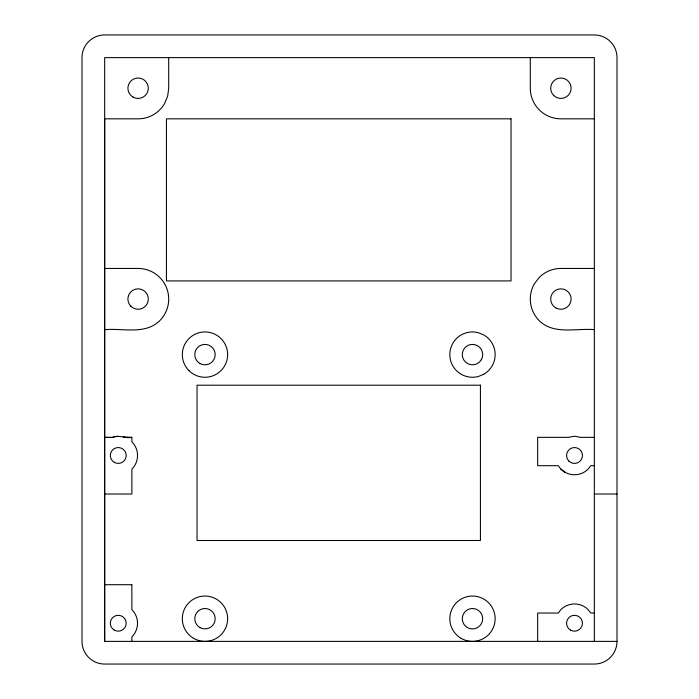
<?xml version="1.0" encoding="UTF-8"?>
<svg xmlns="http://www.w3.org/2000/svg" width="699" height="699" viewBox="0 0 699 699"><rect width="100%" height="100%" fill="white"/><g stroke="black" fill="none" stroke-linecap="round" stroke-linejoin="round"><path stroke-width="1.05" d="M617.007 641.376A22.674 22.674 0 0 1 594.342 664.05L104.658 664.05A22.674 22.674 0 0 1 81.993 641.376L81.993 57.624A22.674 22.674 0 0 1 104.658 34.95L594.342 34.95A22.674 22.674 0 0 1 617.007 57.624L617.007 641.376L104.658 641.376L104.658 57.624L594.342 57.624L594.342 641.376M131.866 641.376L131.884 636.868A19.266 19.266 0 0 0 131.884 609.615L131.858 584.705M112.128 437.452L104.658 437.347L112.128 437.452C118.498 434.376 125.226 438.823 131.866 437.347L131.893 441.855A19.266 19.266 0 0 1 131.893 469.108L131.866 494.027L104.658 494.018M113.282 436.98L118.262 436.316M104.64 268.451L138.096 268.451A30.607 30.607 0 0 1 159.739 320.701C145.086 335.083 122.762 328.006 104.64 329.666L104.658 118.83L138.096 118.83A30.607 30.607 0 0 0 164.606 103.531L167.664 96.147L168.704 88.223L168.704 57.624M104.64 329.666L104.658 641.376M594.342 118.83L560.904 118.83A30.607 30.607 0 0 1 530.296 88.223L530.296 57.624M594.342 268.451L560.904 268.451A30.607 30.607 0 0 0 539.261 277.416L534.394 283.759A30.607 30.607 0 0 0 539.261 320.701C553.905 335.074 576.221 328.006 594.342 329.666M123.242 436.866L131.858 437.347M594.342 437.347L580.642 437.347L574.499 436.211L568.366 437.347L537.662 437.347L537.662 465.683L558.248 465.683L560.878 469.108L564.871 472.174M594.342 465.683L590.76 465.683L588.13 469.108A19.266 19.266 0 0 1 560.878 469.108M594.342 494.027L617.007 494.027M104.658 584.705L131.866 584.705M594.342 613.04L590.76 613.04L588.13 609.615A19.266 19.266 0 0 0 560.878 609.615L558.248 613.04L537.662 613.04L537.662 641.376M481.323 359.705L479.697 361.811A10.205 10.205 0 0 1 465.272 361.811A10.205 10.205 0 0 1 465.272 347.386A10.205 10.205 0 0 1 479.697 347.386L481.323 349.5A10.205 10.205 0 0 1 481.323 359.705M483.822 374.236L478.352 376.499A22.674 22.674 0 0 1 449.815 354.603A22.674 22.674 0 0 1 478.352 332.707L483.822 334.97A22.674 22.674 0 0 1 483.822 374.236M511.021 118.83L166.441 118.83L166.441 280.919L511.021 280.919L511.021 118.83M480.423 385.201L197.039 385.201L197.039 540.493L480.423 540.493L480.423 385.201M461.148 638.344A22.674 22.674 0 0 0 495.154 618.711A22.674 22.674 0 0 0 461.148 599.078A22.674 22.674 0 0 0 461.148 638.344M193.64 638.344A22.674 22.674 0 0 0 227.647 618.711A22.674 22.674 0 0 0 193.64 599.078A22.674 22.674 0 0 0 193.64 638.344M130.888 306.276A10.205 10.205 0 0 0 147.952 301.697A10.205 10.205 0 0 0 135.457 289.203A10.205 10.205 0 0 0 130.888 306.276M199.879 363.436A10.205 10.205 0 0 0 215.178 354.603A10.205 10.205 0 0 0 199.879 345.769A10.205 10.205 0 0 0 199.879 363.436M188.948 370.627A22.674 22.674 0 0 0 226.878 360.466A22.674 22.674 0 0 0 199.11 332.707A22.674 22.674 0 0 0 188.948 370.627M555.801 307.892A10.205 10.205 0 0 0 571.1 299.058A10.205 10.205 0 0 0 555.801 290.225A10.205 10.205 0 0 0 555.801 307.892M467.386 627.545A10.205 10.205 0 0 0 482.686 618.711A10.205 10.205 0 0 0 467.386 609.878A10.205 10.205 0 0 0 467.386 627.545M199.879 627.545A10.205 10.205 0 0 0 215.178 618.711A10.205 10.205 0 0 0 199.879 609.878A10.205 10.205 0 0 0 199.879 627.545M133.002 97.056A10.205 10.205 0 0 0 148.302 88.223A10.205 10.205 0 0 0 133.002 79.389A10.205 10.205 0 0 0 133.002 97.056M553.687 95.44A10.205 10.205 0 0 0 570.751 90.861A10.205 10.205 0 0 0 558.256 78.375A10.205 10.205 0 0 0 553.687 95.44M114.295 462.354A7.934 7.934 0 0 0 126.196 455.486A7.934 7.934 0 0 0 114.295 448.609A7.934 7.934 0 0 0 114.295 462.354M114.295 630.114A7.934 7.934 0 0 0 126.196 623.246A7.934 7.934 0 0 0 114.295 616.369A7.934 7.934 0 0 0 114.295 630.114M570.533 630.114A7.934 7.934 0 0 0 582.433 623.246A7.934 7.934 0 0 0 570.533 616.369A7.934 7.934 0 0 0 570.533 630.114M568.89 461.095A7.934 7.934 0 0 0 582.171 457.539A7.934 7.934 0 0 0 572.446 447.823A7.934 7.934 0 0 0 568.89 461.095"/></g></svg>
